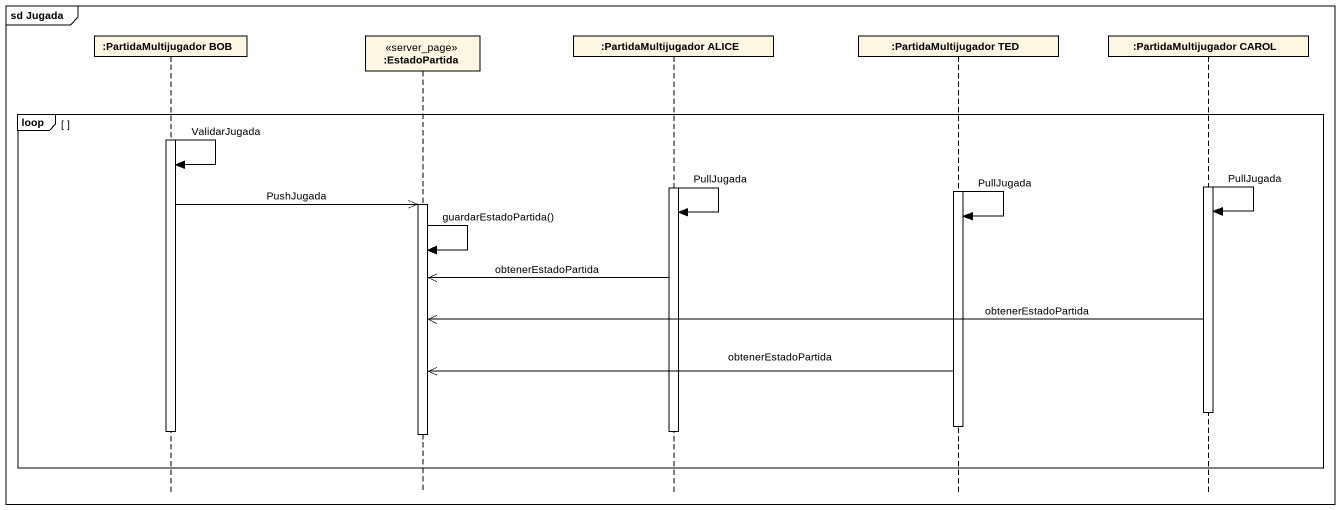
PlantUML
@startuml
mainframe sd Jugada
hide footbox
participant ":PartidaMultijugador BOB" as PartidaMultijugador_BOB
participant ":EstadoPartida" as EstadoPartida <<server_page>>
participant ":PartidaMultijugador ALICE" as PartidaMultijugador_ALICE
participant ":PartidaMultijugador TED" as PartidaMultijugador_TED
participant ":PartidaMultijugador CAROL" as PartidaMultijugador_CAROL

loop
  activate PartidaMultijugador_BOB
  PartidaMultijugador_BOB -> PartidaMultijugador_BOB : ValidarJugada
  activate PartidaMultijugador_CAROL
  activate PartidaMultijugador_ALICE
  activate PartidaMultijugador_TED
  PartidaMultijugador_BOB ->> EstadoPartida : PushJugada
  activate EstadoPartida
  PartidaMultijugador_CAROL -> PartidaMultijugador_CAROL : PullJugada
  PartidaMultijugador_ALICE -> PartidaMultijugador_ALICE : PullJugada
  PartidaMultijugador_TED -> PartidaMultijugador_TED : PullJugada
  EstadoPartida -> EstadoPartida : guardarEstadoPartida()
  PartidaMultijugador_ALICE ->> EstadoPartida : obtenerEstadoPartida
  PartidaMultijugador_CAROL ->> EstadoPartida : obtenerEstadoPartida
  PartidaMultijugador_TED ->> EstadoPartida : obtenerEstadoPartida
  deactivate PartidaMultijugador_CAROL
  deactivate PartidaMultijugador_TED
  deactivate PartidaMultijugador_BOB
  deactivate PartidaMultijugador_ALICE
  deactivate EstadoPartida
end
@enduml
